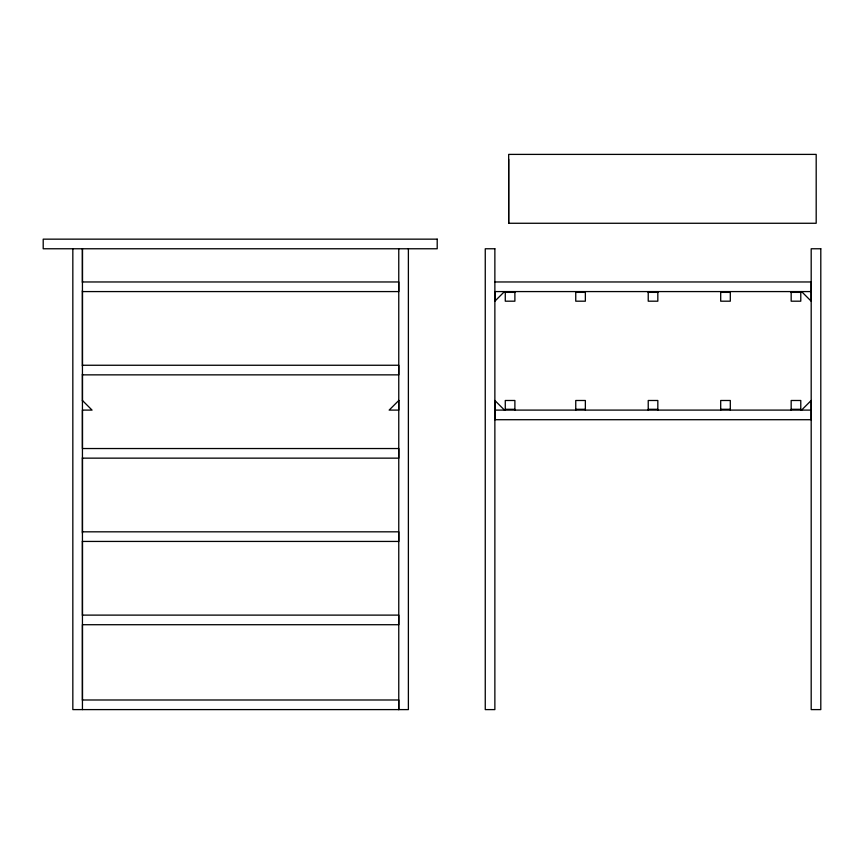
<?xml version="1.0" encoding="UTF-8"?>
<svg xmlns="http://www.w3.org/2000/svg" width="864" height="864" viewBox="0 0 864 864"><rect width="100%" height="100%" fill="white"/><g stroke="black" fill="none" stroke-linecap="round" stroke-linejoin="round"><path stroke-width="1.3" d="M82.436 709.603L82.436 248.767L82.436 282.452M508.669 223.268L508.669 154.397L816.188 154.397L816.188 223.268L508.669 223.268L508.669 159.203M504.479 291.578L494.867 301.19L494.867 291.578L811.188 291.578M801.576 410.098L811.188 400.486L811.188 419.71L494.867 419.71L494.867 400.486L504.479 410.098M82.436 281.966L398.768 281.966L398.768 291.578L82.436 291.578M494.867 281.966L811.188 281.966L811.188 301.19L801.576 291.578M505.278 292.378L514.89 292.378M575.748 292.378L585.36 292.378M648.227 292.378L657.828 292.378M720.695 292.378L730.307 292.378M791.165 292.378L800.777 292.378M82.436 365.256L398.768 365.256L398.768 374.857L82.436 374.857M505.278 409.298L514.89 409.298M575.748 409.298L585.36 409.298M648.227 409.298L657.828 409.298M720.695 409.298L730.307 409.298M791.165 409.298L800.777 409.298M82.436 410.098L92.048 410.098L82.436 400.486M494.867 410.098L811.188 410.098M82.436 448.535L398.768 448.535L398.768 458.147L82.436 458.147M82.436 531.824L398.768 531.824L398.768 541.436L82.436 541.436M82.436 615.114L398.768 615.114L398.768 624.715L82.436 624.715L82.436 700.175M82.436 699.991L398.768 699.991L398.768 709.603L398.768 248.767M800.777 291.578L800.777 301.19L791.165 301.19L791.165 291.578M800.777 410.098L800.777 400.486L791.165 400.486L791.165 410.098M730.307 291.578L730.307 301.19L720.695 301.19L720.695 291.578M730.307 410.098L730.307 400.486L720.695 400.486L720.695 410.098M657.828 291.578L657.828 301.19L648.227 301.19L648.227 291.578M657.828 410.098L657.828 400.486L648.227 400.486L648.227 410.098M585.36 291.578L585.36 301.19L575.748 301.19L575.748 291.578M585.36 410.098L585.36 400.486L575.748 400.486L575.748 410.098M514.89 291.578L514.89 301.19L505.278 301.19L505.278 291.578M514.89 410.098L514.89 400.486L505.278 400.486L505.278 410.098M408.38 248.767L408.38 709.603L72.835 709.603L72.835 248.767M82.436 290.542L82.436 366.001M82.436 374.08L82.436 401.036M82.436 410.465L82.436 448.2M82.436 457.628L82.436 533.088M82.436 541.166L82.436 615.287M398.768 400.486L398.768 410.098L389.156 410.098L398.768 400.486M437.206 239.155L43.2 239.155L43.2 248.767L437.206 248.767L437.206 239.155M494.867 248.767L485.255 248.767L485.255 709.603L494.867 709.603L494.867 248.767M820.8 248.767L811.188 248.767L811.188 709.603L820.8 709.603L820.8 248.767"/></g></svg>
